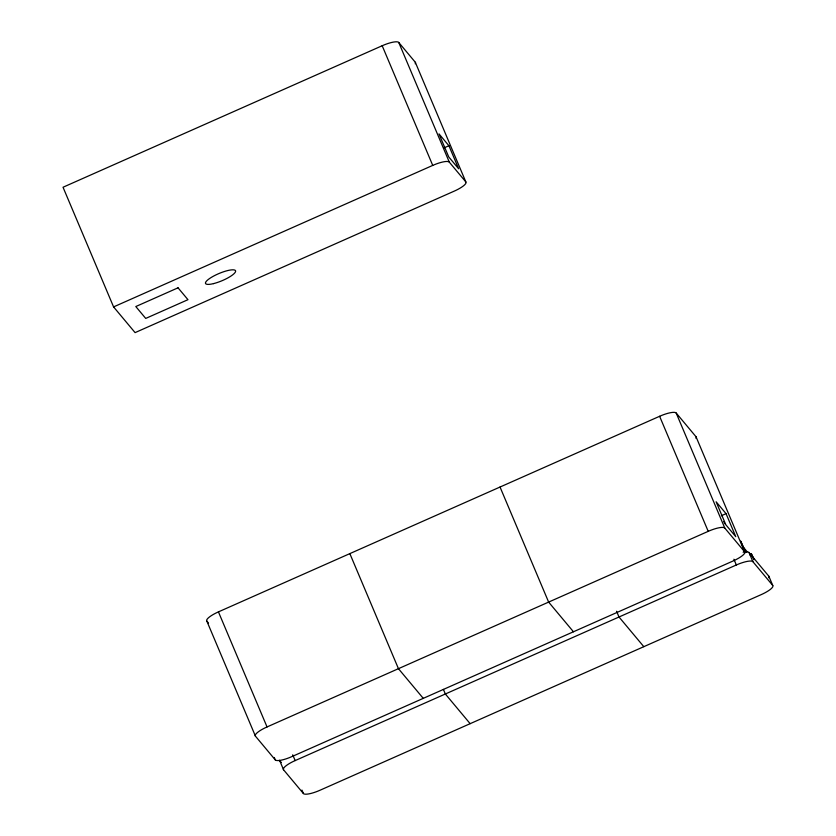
<?xml version="1.0" encoding="UTF-8"?>
<svg xmlns="http://www.w3.org/2000/svg" width="836" height="836" viewBox="0 0 836 836"><rect width="100%" height="100%" fill="white"/><g stroke="black" fill="none" stroke-linecap="round" stroke-linejoin="round"><path stroke-width="1.25" d="M382.188 45.74L63.034 187.243L113.581 306.906L135.087 332.623L454.241 191.13A15.445 3.71 -22.9 0 0 465.84 181.914L415.293 62.251L398.751 42.469A15.445 3.71 -22.9 0 0 382.188 45.74L432.734 165.403A15.445 3.71 -22.9 0 1 449.298 162.132L465.84 181.914M444.229 147.826L448.922 145.746L458.64 168.757L448.713 156.886L438.994 133.875L448.922 145.746M113.581 306.906L432.734 165.403M218.436 611.879L659.614 416.286A15.445 3.71 -22.9 0 1 676.167 413.005L696.022 436.747L744.625 551.812A15.445 3.71 -22.9 0 1 733.026 561.019L291.848 756.622A15.445 3.71 -22.9 0 1 275.284 759.903L255.44 736.161L206.837 621.096A15.445 3.71 -22.9 0 1 218.436 611.879L267.039 726.944A15.445 3.71 -22.9 0 0 255.44 736.161M721.363 515.739L726.056 513.659L735.774 536.67L725.847 524.799L716.128 501.788L726.056 513.659M267.039 726.944L708.217 531.341A15.445 3.71 -22.9 0 1 724.781 528.07L744.625 551.812M749.662 554.759L751.428 553.975L754.197 559.566M283.561 769.789A15.445 3.71 -22.9 0 1 295.16 760.582L736.338 564.979A15.445 3.71 -22.9 0 1 752.902 561.708L772.746 585.451A15.445 3.71 -22.9 0 1 761.147 594.657L319.969 790.26A15.445 3.71 -22.9 0 1 303.405 793.531L283.561 769.789L279.673 760.582A15.445 3.71 -22.9 0 1 279.506 760.3M743.131 552.23A15.445 3.71 -22.9 0 1 749.014 552.502L768.859 576.244L772.746 585.451M743.873 547.831L747.175 551.791M643.814 646.677L619.006 616.999L616.571 611.252M573.454 631.776L548.635 602.098L500.032 487.033M470.156 723.673L445.348 693.995L443.404 689.386M423.267 698.363L398.448 668.685L349.845 553.62M206.837 621.096L208.488 623.071M279.673 760.582L281.324 762.568M751.428 553.975L753.372 558.584M749.014 552.502L752.902 561.708M745.879 552.46L740.675 541.122L745.534 552.627M723.788 521.497L724.76 523.796M676.167 413.005L724.781 528.07M733.903 559.232L736.338 564.979M659.614 416.286L708.217 531.341M398.751 42.469L449.298 162.132M292.725 754.824L295.16 760.582M301.953 790.083L303.405 793.531M274.271 757.5L275.284 759.903M415.293 62.251A15.445 3.71 -22.9 0 1 415.21 63.787M768.859 576.244A15.445 3.71 -22.9 0 1 768.786 577.77M753.591 559.462A15.445 3.71 -22.9 0 1 753.758 559.754M696.022 436.747A15.445 3.71 -22.9 0 1 695.949 438.283M178.037 287.814L135.798 306.551L145.725 318.422L187.964 299.685L178.037 287.814M213.483 283.623A16.281 3.908 -22.9 0 0 235.616 271.021A16.281 3.908 -22.9 0 0 212.553 276.674A16.281 3.908 -22.9 0 0 213.483 283.623"/></g></svg>
